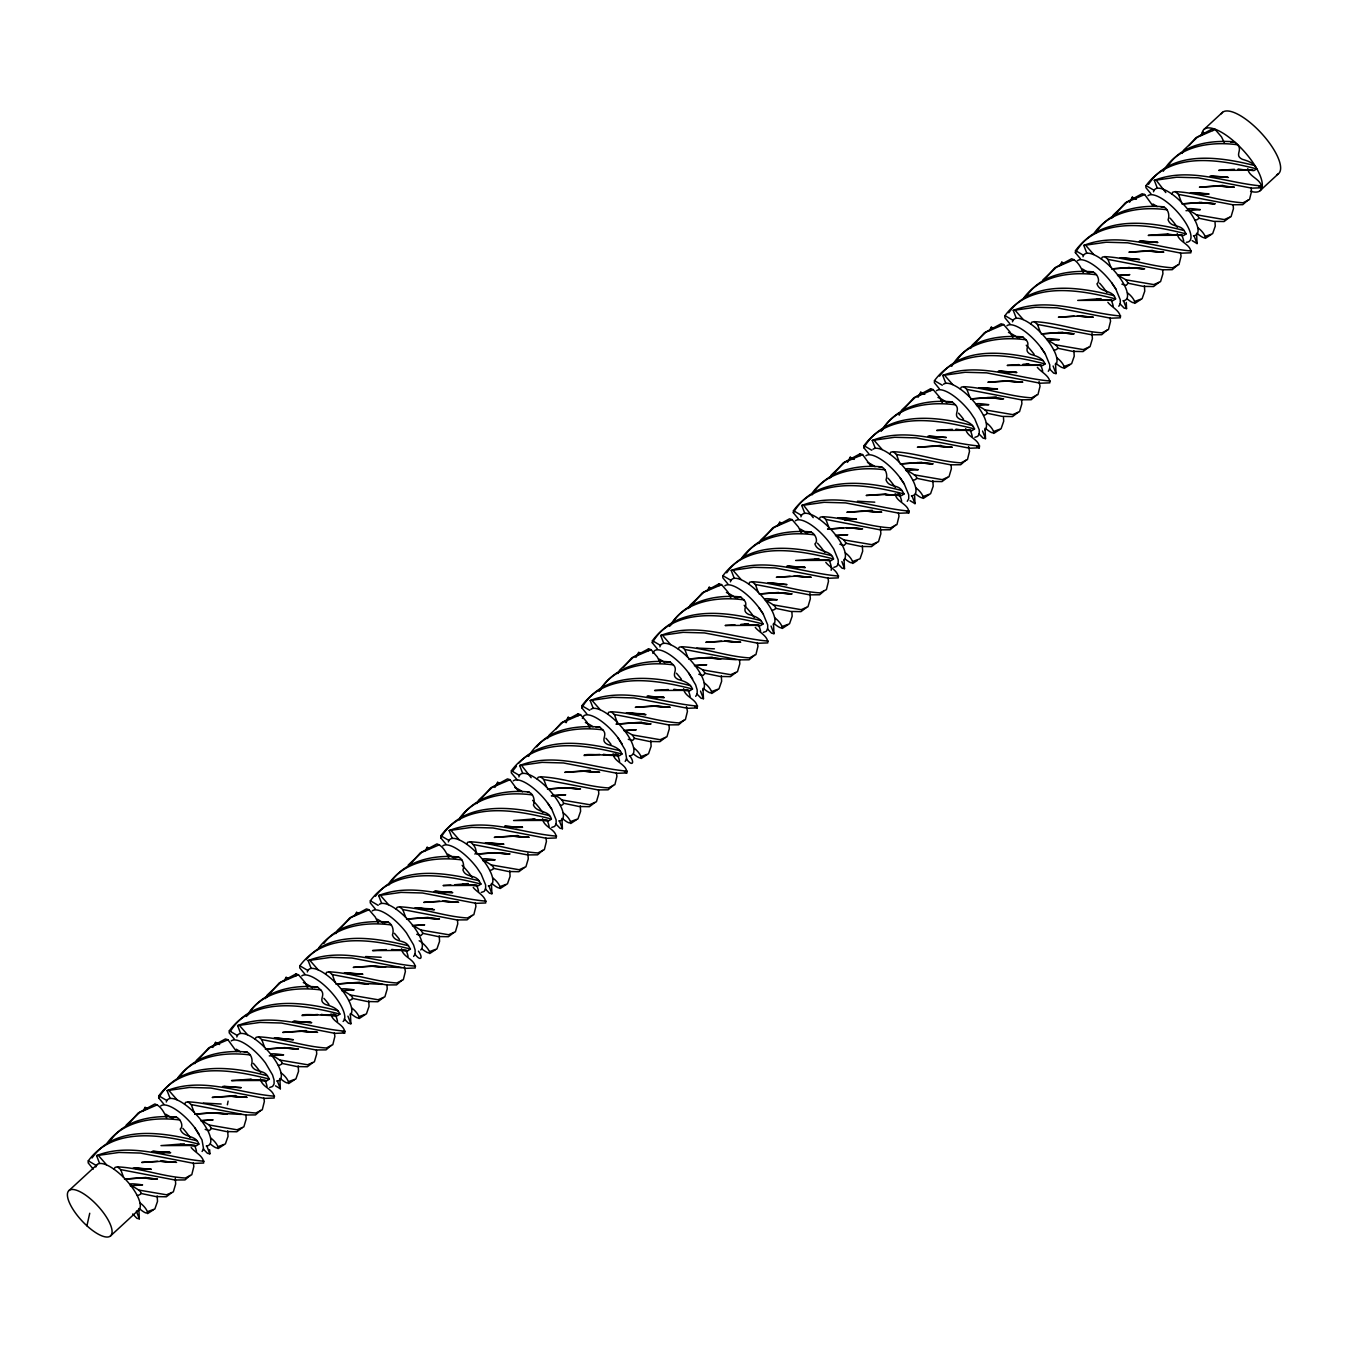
<?xml version="1.0" encoding="UTF-8"?>
<svg xmlns="http://www.w3.org/2000/svg" width="1348" height="1348" viewBox="0 0 1348 1348"><rect width="100%" height="100%" fill="white"/><g stroke="black" fill="none" stroke-linecap="round" stroke-linejoin="round"><path stroke-width="1.5" d="M114.108 1169.12L115.085 1167.351L117.512 1166.879C140.563 1167.907 162.383 1176.635 185.316 1178.034L191.77 1174.765L193.842 1166.458L193.32 1163.071M184.625 1104.113L185.603 1102.344L188.029 1101.855C211.08 1102.883 232.901 1111.628 255.834 1113.01L262.287 1109.758L264.36 1101.434L263.837 1098.047M255.143 1039.089L256.12 1037.32L258.546 1036.848C281.597 1037.876 303.418 1046.604 326.351 1048.003L332.804 1044.734L334.877 1036.41L334.355 1033.04M325.66 974.082L326.637 972.296L329.064 971.824C352.114 972.852 373.935 981.597 396.868 982.978L403.322 979.71L405.394 971.403L404.4 966.668M396.177 909.058L397.154 907.288L399.581 906.816C422.632 907.844 444.452 916.573 467.385 917.971L473.839 914.702L475.911 906.378L475.389 903.008M466.694 844.05L467.672 842.264L470.098 841.792C493.149 842.82 514.97 851.565 537.903 852.947L544.356 849.678L546.429 841.371L545.906 837.984M537.212 779.026L538.189 777.257L540.615 776.785C563.666 777.796 585.487 786.541 608.42 787.94L614.873 784.671L616.929 776.347L616.424 772.977M607.729 714.019L608.706 712.233L611.133 711.761C634.183 712.789 656.004 721.534 678.937 722.916L685.391 719.647L687.446 711.34L686.469 706.605M678.246 648.995L679.224 647.225L681.65 646.737C704.701 647.765 726.521 656.51 749.454 657.908L755.908 654.639L757.964 646.315L757.458 642.945M748.763 583.987L749.741 582.201L752.167 581.729C775.218 582.757 797.039 591.502 819.972 592.884L826.425 589.615L828.481 581.308L827.975 577.921M819.281 518.963L820.258 517.194L822.684 516.705C845.735 517.733 867.556 526.478 890.489 527.86L896.942 524.608L898.998 516.284L898.476 512.914M889.798 453.956L890.775 452.17L893.202 451.698C916.252 452.726 938.073 461.471 960.989 462.853L967.46 459.584L969.515 451.277L968.538 446.542M960.315 388.932L961.293 387.162L963.719 386.674C986.77 387.702 1008.59 396.447 1031.506 397.829L1037.96 394.576L1040.033 386.253L1039.055 381.535M1030.816 323.924L1031.81 322.138L1034.236 321.667C1057.287 322.694 1079.108 331.423 1102.024 332.821L1108.477 329.552L1110.55 321.245L1110.027 317.858M1101.333 258.9L1102.327 257.131L1104.753 256.642C1127.804 257.67 1149.625 266.415 1172.541 267.797L1178.995 264.545L1181.067 256.221L1180.545 252.851M1171.85 193.893L1172.844 192.107L1175.271 191.635C1198.321 192.663 1220.125 201.391 1243.058 202.79L1249.512 199.521L1251.584 191.214L1251.062 187.827M195.713 1145.716L180.009 1144.604L196.454 1145.733L198.864 1144.115C162.552 1134.898 114.041 1125.934 88.294 1160.83L88.159 1162.886L93.265 1169.104M139.804 1209.055C151.785 1218.727 147.555 1208.364 140.175 1203.023M163.782 1104.096L158.676 1097.879L158.811 1095.823C184.558 1060.91 233.069 1069.874 269.381 1079.091L266.971 1080.708L250.526 1079.596L266.23 1080.708M210.322 1144.031C222.302 1153.72 218.073 1143.357 210.692 1138.015M336.73 1015.684L321.043 1014.572L337.489 1015.701L339.898 1014.084C303.586 1004.867 255.075 995.902 229.328 1030.799L229.194 1032.854L234.299 1039.072M280.839 1079.023C292.819 1088.695 288.573 1078.333 281.21 1072.991M407.248 950.677L391.56 949.565L408.006 950.677L410.415 949.059C374.104 939.842 325.593 930.878 299.846 965.791L299.711 967.847L304.817 974.065M351.356 1013.999C363.337 1023.671 359.09 1013.325 351.727 1007.984M477.765 885.653L462.078 884.541L478.523 885.67L480.933 884.052C444.621 874.835 396.11 865.871 370.363 900.767L370.228 902.823L375.334 909.041M421.873 948.992C437.072 960.265 426.035 944.122 419.161 940.769M445.851 844.033L440.745 837.816L440.88 835.76C466.627 800.847 515.138 809.811 551.45 819.028C548.703 809.575 536.858 813.265 533.437 804.992C535.274 801.201 533.774 792.388 527.388 791.866M492.391 883.968C504.371 893.64 500.125 883.294 492.761 877.952M618.799 755.621L603.112 754.509L619.558 755.638L621.967 754.021C585.655 744.804 537.144 735.84 511.398 770.736L511.263 772.792L517.497 780.155M562.908 818.961C574.888 828.632 570.642 818.27 563.279 812.928M586.886 714.002L581.78 707.784L581.915 705.729C607.662 670.815 656.156 679.78 692.484 688.996L690.075 690.614L673.629 689.502L689.317 690.597M633.425 753.936C645.406 763.608 641.159 753.262 633.796 747.921M657.386 648.978L652.297 642.76L652.432 640.704C678.179 605.808 726.673 614.772 763.002 623.989L760.592 625.607L744.147 624.478L759.834 625.59M703.942 688.912C715.923 698.601 711.677 688.238 704.313 682.897M830.351 560.566L814.664 559.471L831.109 560.583L833.519 558.965C797.19 549.748 748.696 540.784 722.949 575.697L722.814 577.753L727.903 583.97M774.46 623.905C786.44 633.577 782.194 623.231 774.83 617.889M798.42 518.946L793.332 512.729L793.466 510.673C819.213 475.76 867.708 484.741 904.036 493.958L901.61 495.575L885.181 494.446L900.868 495.559M844.977 558.881C856.957 568.57 852.711 558.207 845.348 552.865M868.938 453.939L863.849 447.721L863.984 445.666C889.714 410.752 938.225 419.717 974.553 428.934L972.127 430.551L955.698 429.439L971.386 430.534M915.494 493.874C927.475 503.545 923.228 493.183 915.865 487.858M1041.903 365.527L1026.216 364.415L1042.644 365.544L1045.071 363.926C1008.742 354.709 960.231 345.728 934.484 380.642L934.366 382.697L939.455 388.915M986.011 428.849C997.992 438.538 993.746 428.175 986.382 422.834M1112.42 300.503L1096.733 299.391L1113.162 300.52L1115.588 298.902C1079.259 289.685 1030.748 280.721 1005.001 315.634L1004.883 317.69L1009.972 323.908M1056.512 363.842C1068.509 373.514 1064.263 363.151 1056.899 357.827M1080.489 258.883L1075.401 252.666L1075.519 250.61C1101.265 215.697 1149.777 224.678 1186.105 233.895L1183.679 235.512L1167.25 234.383L1182.937 235.496M1127.029 298.818C1139.026 308.507 1134.78 298.144 1127.417 292.802M1253.455 170.471L1237.767 169.359L1254.196 170.488L1256.622 168.871C1220.294 159.654 1171.783 150.69 1146.036 185.603L1145.918 187.658L1151.007 193.859M1197.546 233.811C1209.544 243.483 1205.297 233.12 1197.934 227.778M123.527 1177.175L120.73 1169.626L117.512 1166.879M194.045 1112.151L191.248 1104.602L188.029 1101.855M264.562 1047.143L261.765 1039.594L258.546 1036.848M335.079 982.119L332.282 974.57L329.064 971.824M405.596 917.112L402.799 909.563L399.581 906.816M546.631 787.08L543.834 779.532L540.615 776.785M617.148 722.056L614.351 714.507L611.133 711.761M687.665 657.049L684.868 649.5L681.65 646.737M758.183 592.025L755.386 584.476L752.167 581.729M828.7 527.017L825.903 519.452L822.684 516.705M899.217 461.993L896.42 454.445L893.202 451.698M969.734 396.986L966.937 389.42L963.719 386.674M1040.252 331.962L1037.455 324.413L1034.236 321.667M1110.769 266.955L1107.972 259.389L1104.753 256.642M1181.286 201.93L1178.489 194.382L1175.271 191.635M227.374 1104.804L228.098 1101.131M86.912 1225.787L89.743 1213.251M147.387 1108.511L145.062 1107.399L144.961 1109.657M215.175 1044.178L215.579 1042.375L219.623 1044.532M99.516 1163.257L96.584 1155.624L118.995 1152.456L140.394 1153.062L193.994 1163.391L203.666 1163.038C203.952 1156.163 194.82 1152.355 191.163 1147.519M285.692 979.17L286.096 977.351L288.405 978.48M170.033 1098.232L167.101 1090.616L189.512 1087.432L210.911 1088.038L264.511 1098.384L274.183 1098.03C274.689 1089.167 261.276 1087.381 260.552 1078.804M358.922 913.472L356.613 912.343L356.512 914.601M240.551 1033.225L237.619 1025.592L260.029 1022.424L281.429 1023.031L335.012 1033.36L344.7 1033.006C345.206 1024.16 331.793 1022.357 331.069 1013.797M426.726 849.139L427.131 847.319L429.439 848.448M311.068 968.201L308.136 960.585L330.546 957.4L351.946 958.007L405.529 968.353L415.218 967.999C415.723 959.136 402.311 957.35 401.586 948.773M499.956 783.441L497.648 782.312L497.547 784.57M381.585 903.194L378.653 895.561L401.064 892.393L422.463 892.999L476.046 903.329L485.735 902.975C486.005 896.083 476.889 892.292 473.232 887.456M566.194 722.697L568.165 717.288L570.474 718.417M452.102 838.17L449.17 830.553L471.581 827.369L492.98 827.975L546.563 838.321L556.252 837.967C556.758 829.104 543.345 827.318 542.621 818.741M522.62 773.162L519.688 765.529L542.098 762.361L563.498 762.968L617.081 773.297L626.769 772.943C627.275 764.08 613.862 762.294 613.138 753.734M711.508 588.385L709.2 587.256L709.099 589.514M593.137 708.138L590.205 700.522L612.615 697.337L634.015 697.944L687.598 708.29L697.27 707.919C697.792 699.073 684.38 697.287 683.655 688.71M782.025 523.378L779.717 522.249L779.599 524.507M663.654 643.131L660.722 635.498L683.133 632.33L704.532 632.937L758.115 643.266L767.787 642.912C768.074 636.02 758.958 632.229 755.284 627.393M849.813 459.045L850.234 457.225L854.278 459.382M734.171 578.107L731.239 570.49L753.65 567.306L775.049 567.912L828.632 578.258L838.304 577.888C838.591 571.013 829.458 567.205 825.802 562.369M924.795 394.374L920.751 392.217L920.633 394.475M804.689 513.099L801.757 505.466L824.15 502.299L845.567 502.905L899.15 513.234L908.822 512.88C909.344 504.017 895.931 502.231 895.207 493.654M993.577 328.322L991.269 327.193L991.151 329.451M875.206 448.075L872.257 440.442L894.668 437.274L916.084 437.881L969.667 448.227L979.339 447.856C979.861 439.01 966.449 437.224 965.724 428.647M1064.094 263.298L1061.786 262.186L1061.668 264.444M945.706 383.068L942.774 375.435L965.185 372.267L986.601 372.857L1040.184 383.203L1049.856 382.849C1050.143 375.957 1041.01 372.149 1037.353 367.33M1131.882 198.965L1132.303 197.162L1136.347 199.319M1016.224 318.044L1013.292 310.411L1035.702 307.243L1057.118 307.849L1110.701 318.195L1120.373 317.825C1120.66 310.95 1111.527 307.142 1107.871 302.306M1205.129 133.267L1202.804 132.155L1202.702 134.412M1086.741 253.036L1083.809 245.403L1106.219 242.219L1127.636 242.825L1181.219 253.171L1190.891 252.817C1191.413 243.954 1177.984 242.168 1177.276 233.592M1157.258 188.012L1154.326 180.379L1176.737 177.211L1198.153 177.818L1251.736 188.147L1261.408 187.793C1261.93 178.947 1248.501 177.144 1247.793 168.584M130.284 1185.785L142.585 1184.892C110.418 1180.427 153.065 1191.514 137.361 1195.541M200.801 1120.761L213.102 1119.868L201.475 1120.592L209.226 1125.024L211.4 1128.428L209.462 1130.568L205.182 1129.388M269.28 1055.905L283.619 1054.861C251.453 1050.395 294.1 1061.483 278.379 1065.51M341.836 990.729L354.136 989.836C321.953 985.371 364.617 996.475 348.896 1000.502M412.353 925.722L424.654 924.829L413.01 925.537L420.761 929.985L422.952 933.372L421.014 935.512L416.734 934.332M482.87 860.698L495.171 859.805C462.987 855.34 505.652 866.444 489.931 870.471M554.045 795.505L565.688 794.798L551.349 795.826C556.421 793.264 569.193 804.385 560.448 805.447M623.905 730.667L636.205 729.774L624.562 730.498L632.313 734.93L634.504 738.333L632.566 740.473L628.286 739.294M694.422 665.659L706.723 664.766L695.079 665.474L702.83 669.905L705.021 673.309L703.083 675.449L698.803 674.27M766.995 600.483L777.24 599.742C745.056 595.277 787.721 606.381 772 610.408M835.457 535.611L847.757 534.735L836.114 535.442L843.865 539.874L846.055 543.278L844.118 545.418L839.838 544.238M905.974 470.604L918.274 469.711C886.091 465.245 928.755 476.349 913.034 480.377M976.491 405.579L988.792 404.686C956.608 400.238 999.272 411.325 983.551 415.353M1049.064 340.421L1059.309 339.679C1027.125 335.214 1069.79 346.301 1054.069 350.345M1117.526 275.548L1129.826 274.655L1118.183 275.38L1125.934 279.811L1128.124 283.215L1126.187 285.355L1121.907 284.175M1185.987 210.692L1200.343 209.648C1168.16 205.182 1210.824 216.27 1195.103 220.314M172.527 1118.267C177.397 1113.195 185.165 1125.294 180.261 1129.085C183.294 1138.453 195.898 1134.325 198.864 1144.115M807.182 533.117C812.052 528.045 819.82 540.144 814.9 543.952C817.933 553.303 830.536 549.175 833.519 558.965M1089.235 273.054C1094.121 267.982 1101.889 280.081 1096.969 283.872C1100.002 293.241 1112.605 289.112 1115.588 298.902M246.532 1016.476C261.007 990.864 294.033 986.416 320.757 989.938C326.435 995.481 317.134 1000.435 325.609 1004.53C330.782 1006.012 337.607 1008.034 339.898 1014.084M528.601 756.413C543.059 730.801 576.101 726.353 602.826 729.875C608.504 735.418 599.203 740.372 607.678 744.467C612.835 745.95 619.676 747.971 621.967 754.021M599.119 691.389C613.576 665.794 646.619 661.329 673.343 664.867C679.021 670.394 669.72 675.365 678.179 679.443C683.352 680.942 690.193 682.964 692.484 688.996M669.636 626.382C684.093 600.77 717.136 596.322 743.86 599.843C749.539 605.387 740.237 610.341 748.696 614.435C753.869 615.918 760.71 617.94 763.002 623.989M881.188 431.326C895.645 405.714 928.688 401.266 955.412 404.804C961.09 410.331 951.789 415.285 960.248 419.38C965.421 420.879 972.245 422.901 974.553 428.934M951.705 366.319C966.162 340.707 999.205 336.259 1025.929 339.78C1031.608 345.324 1022.306 350.278 1030.765 354.372C1035.938 355.855 1042.762 357.877 1045.071 363.926M1163.257 171.263C1177.714 145.651 1210.757 141.203 1237.464 144.742C1243.159 150.268 1233.858 155.222 1242.317 159.317C1247.49 160.8 1254.314 162.838 1256.622 168.871M194.87 1063.623L196.639 1060.168L210.221 1047.379L227.947 1039.746L236.473 1051.491M265.387 998.598L267.14 995.144L280.738 982.372L298.464 974.739L304.749 982.052L307.664 987.966M335.905 933.591L337.657 930.137L351.255 917.348L368.981 909.715L375.266 917.044L378.181 922.959M476.939 803.56L478.692 800.105L492.29 787.316L510.016 779.683L518.542 791.411M547.457 738.536L549.209 735.081L562.807 722.309L580.533 714.659L586.818 721.989L589.733 727.903M617.974 673.528L619.726 670.074L633.324 657.285L651.05 649.652L657.335 656.981L660.25 662.896M688.491 608.504L690.243 605.05L703.841 592.278L721.568 584.628L727.853 591.957L730.768 597.872M759.008 543.497L760.761 540.043L774.359 527.253L792.085 519.62L798.37 526.95L801.605 533.37M829.526 478.473L831.278 475.018L844.876 462.229L862.602 454.596L871.111 466.341M899.167 415.184L901.795 410.011L915.393 397.222L933.119 389.589L939.404 396.902L942.319 402.833M970.56 348.441L972.312 344.987L985.91 332.198L1003.637 324.565L1009.922 331.894L1012.837 337.809M1111.595 218.41L1113.347 214.955L1126.945 202.166L1144.671 194.533L1153.18 206.278M1182.112 153.386L1183.864 149.948L1197.462 137.159L1215.188 129.526L1221.473 136.839L1224.388 142.77M143.242 1110.786L145.062 1107.399M212.832 1047.463L215.579 1042.375M284.276 980.754L286.096 977.351M354.794 915.73L356.613 912.343M425.311 850.723L427.131 847.319M494.901 787.401L497.648 782.312M565.419 722.393L568.165 717.288M635.936 657.369L638.682 652.28L640.991 653.409M707.363 590.66L709.2 587.256M777.88 525.636L779.717 522.249M847.488 462.33L850.234 457.225M918.005 397.306L920.751 392.217M989.432 330.597L991.269 327.193M1059.949 265.573L1061.786 262.186M1129.557 202.251L1132.303 197.162M1200.984 135.541L1202.804 132.155M474.968 854.194C478.068 849.981 473.536 844.236 470.098 841.792M202.082 1151.495L203.582 1148.934L202.015 1139.953L194.938 1127.956A30.768 10.885 47.3 0 0 160.749 1105.933M413.634 956.44L415.117 953.879L415.1 949.952L413.566 944.897L406.489 932.917A30.768 10.885 47.3 0 0 372.284 910.894M582.353 718.4L583.836 715.839A30.768 10.885 47.3 0 1 618.041 737.861L625.118 749.859L626.668 758.84L625.186 761.401M652.87 653.376L654.353 650.831A30.768 10.885 47.3 0 1 688.558 672.854L695.635 684.835L697.169 689.89L697.186 693.816L695.703 696.377M907.255 501.321L908.737 498.777L908.72 494.834L904.255 483.983L900.11 477.799A30.768 10.885 47.3 0 0 865.905 455.776M1048.289 371.29L1049.772 368.745L1049.755 364.803L1045.273 353.951L1041.145 347.767A30.768 10.885 47.3 0 0 1006.939 325.744M1118.806 306.282L1120.289 303.721L1120.272 299.795L1115.79 288.927L1111.662 282.76A30.768 10.885 47.3 0 0 1077.456 260.72M92.052 1157.983C115.507 1124.468 162.586 1132.354 196.892 1140.779M158.676 1097.879C180.952 1059.932 231.148 1066.184 267.409 1075.755L269.381 1079.091M230.491 1031.22C253.104 994.672 302.356 1001.581 337.927 1010.747M306.198 959.658C330.782 929.564 375.199 937.854 408.444 945.723L410.415 949.059M375.418 896.285C399.396 864.422 445.211 872.594 478.961 880.716L480.933 884.052M440.745 837.816C463.021 799.87 513.217 806.121 549.479 815.692M512.56 771.157L516.452 766.254M519.047 762.968C544.322 734.778 587.206 742.984 619.996 750.684M581.78 707.784C604.056 669.838 654.252 676.089 690.513 685.66M652.297 642.76C674.573 604.831 724.769 611.082 761.03 620.636M726.707 572.833C750.145 539.318 797.224 547.204 831.548 555.629M793.332 512.729C815.607 474.782 865.804 481.051 902.065 490.605L904.036 493.958M863.849 447.721C886.125 409.775 936.304 416.026 972.582 425.597M939.556 376.143C963.517 344.296 1009.349 352.451 1043.099 360.573M1008.776 312.77C1032.214 279.255 1079.293 287.141 1113.617 295.566M1075.401 252.666C1097.676 214.72 1147.856 220.988 1184.134 230.542L1186.105 233.895M1148.513 184.373C1171.496 149.308 1219.721 156.756 1254.651 165.534M109.643 1141.773C123.713 1119.666 152.257 1114.998 176.521 1117.054M178.829 1078.349C192.899 1055.315 221.965 1049.721 247.038 1052.047C252.177 1054.692 252.902 1061.365 251.385 1065.055C254.115 1072.957 263.146 1069.267 267.409 1075.755M247.998 1014.943C262.152 991.033 291.657 984.411 317.555 987.022L320.757 989.938M323.857 943.516C338.095 923.532 365.342 920.414 388.072 922.015C393.212 924.661 393.936 931.333 392.42 935.023C395.149 942.926 404.181 939.236 408.444 945.723M389.033 884.911C403.187 861.001 432.691 854.379 458.59 856.991C463.729 859.653 464.453 866.309 462.937 869.999C465.667 877.902 474.698 874.229 478.961 880.716M459.55 819.887C473.704 795.977 503.208 789.355 529.107 791.984M536.74 746.876C551.197 728.105 577.567 725.527 599.624 726.96L602.826 729.875M600.585 689.856C614.739 665.946 644.243 659.324 670.141 661.952L673.343 664.867M671.102 624.849C685.256 600.938 714.743 594.316 740.659 596.928L743.86 599.843M744.281 556.623C758.351 534.533 786.912 529.848 811.176 531.921M812.136 494.817C826.29 470.907 855.778 464.285 881.693 466.897C886.815 469.542 887.557 476.215 886.024 479.905C888.77 487.808 897.802 484.134 902.065 490.605M882.654 429.793C896.791 405.883 926.295 399.261 952.21 401.889L955.412 404.804M957.164 359.983C971.285 338.887 999.239 335.045 1022.728 336.865L1025.929 339.78M1026.35 296.56C1040.42 274.453 1068.981 269.785 1093.245 271.841M1095.536 233.153C1109.623 210.103 1138.689 204.508 1163.762 206.834C1168.885 209.479 1169.626 216.152 1168.093 219.842C1170.839 227.745 1179.871 224.054 1184.134 230.542M1168.716 164.928C1182.836 143.832 1210.79 140.007 1234.279 141.81L1237.464 144.742M551.349 819.213L549.04 820.646L532.595 819.533L548.282 820.646M127.167 1125.513L138.153 1113.01L154.885 1103.978C160.867 1105.849 164.22 1112.589 166.63 1117.997M196.319 1062.055L208.67 1047.986L225.402 1038.971L227.947 1039.746M266.837 997.048L279.188 982.978L295.92 973.947L298.464 974.739M341.465 927.34L349.705 917.954L366.437 908.94L368.981 909.715M409.236 865.45L420.222 852.93L436.954 843.915C442.919 845.786 446.289 852.526 448.699 857.935M478.388 801.993L490.739 787.923L507.471 778.908L510.016 779.683M555.764 729.167L561.257 722.899L577.989 713.884L580.533 714.659M623.534 667.277L631.774 657.891L648.506 648.86L651.05 649.652M689.94 606.954L702.291 592.867L719.023 583.852L721.568 584.628M761.822 540.363L772.808 527.86L789.54 518.828L792.085 519.62M830.958 476.922L843.309 462.836L860.058 453.821L862.602 454.596M901.475 411.898L913.826 397.829L930.575 388.797L933.119 389.589M974.739 343.757L984.343 332.804L1001.092 323.79L1003.637 324.565M1043.891 280.3L1054.861 267.797L1071.609 258.765C1077.574 260.636 1080.928 267.376 1083.354 272.802M1113.027 216.843L1125.378 202.773L1142.127 193.758L1144.671 194.533M1189.037 145.584L1195.895 137.766L1212.627 128.734L1215.188 129.526M384.264 922.824L388.072 922.015M454.781 857.817L458.59 856.991M736.851 597.754L740.659 596.928M1018.92 337.691L1022.728 336.865M107.2 1143.003C123.814 1120.542 153.79 1116.616 179.722 1119.969M177.7 1077.979C194.331 1055.518 224.307 1051.609 250.239 1054.962M318.735 947.947C335.366 925.486 365.342 921.56 391.274 924.93M389.252 882.94C405.883 860.462 435.859 856.553 461.791 859.906M459.769 817.916C476.4 795.455 506.376 791.529 532.308 794.899M741.838 557.853C758.452 535.392 788.428 531.466 814.377 534.836M812.355 492.829C828.969 470.368 858.946 466.459 884.895 469.812M1023.907 297.79C1040.521 275.329 1070.497 271.403 1096.446 274.773M1094.424 232.766C1111.038 210.305 1141.015 206.396 1166.964 209.749M126.122 1125.176L139.703 1112.403L157.43 1104.77M408.174 865.113L421.772 852.34L439.499 844.707M1042.83 279.98L1056.428 267.19L1074.154 259.557M1204.202 129.223L1222.535 112.322M69.068 1190.469L97.275 1164.47M110.418 1236.032A30.768 10.885 47.3 0 0 86.727 1195.912A30.768 10.885 47.3 0 0 72.067 1207.825A30.768 10.885 47.3 0 0 110.418 1236.032L138.625 1210.015M1260.009 190.725L1278.359 173.808M1247.962 200.127L1242.755 204.677L1232.729 204.761L1178.489 194.382M1177.444 265.152L1172.238 269.701L1162.212 269.769L1107.972 259.389M1106.927 330.159L1101.72 334.708L1091.695 334.793L1037.455 324.413M1036.41 395.183L1031.203 399.733L1021.177 399.8L966.937 389.42M965.893 460.19L960.686 464.74L950.66 464.824L896.42 454.445M895.375 525.215L890.169 529.764L880.143 529.831L825.903 519.452M823.561 591.368L819.651 594.771L809.626 594.856L755.386 584.476M754.341 655.246L749.134 659.795L739.108 659.863L684.868 649.5M683.824 720.253L678.617 724.803L668.591 724.887L614.351 714.507M613.306 785.277L608.1 789.827L598.074 789.911L543.834 779.532M542.789 850.285L537.582 854.834L527.557 854.918L473.316 844.539M472.272 915.309L467.065 919.858L457.039 919.943L402.799 909.563M401.755 980.316L396.548 984.883L386.522 984.95L332.282 974.57M331.237 1045.34L326.031 1049.89L316.005 1049.974L261.765 1039.594M260.72 1110.348L255.513 1114.914L245.488 1114.981L191.248 1104.602M190.203 1175.372L184.996 1179.921L174.97 1180.005L120.73 1169.626M1229.595 217.331L1224.068 221.544L1213.689 221.342L1198.642 218.191M1159.078 282.355L1153.551 286.551L1143.171 286.366L1128.124 283.215M1088.577 347.363L1083.034 351.575L1072.654 351.373L1057.607 348.222M1018.06 412.387L1012.516 416.583L1002.137 416.397L987.09 413.246M947.543 477.411L941.999 481.607L931.62 481.404L916.573 478.27M877.026 542.418L871.482 546.614L861.102 546.429L846.055 543.278M806.508 607.442L800.965 611.638L790.585 611.436L775.538 608.302M735.991 672.45L730.447 676.645L720.068 676.46L705.021 673.309M665.474 737.474L659.93 741.67L649.551 741.467L634.504 738.333M594.957 802.481L589.413 806.694L579.033 806.492L563.986 803.341M524.439 867.505L518.896 871.701L508.516 871.499L493.469 868.365M453.922 932.513L448.379 936.725L437.999 936.523L422.952 933.372M383.405 997.537L377.861 1001.733L367.482 1001.53L352.435 998.396M312.888 1062.544L307.344 1066.757L296.981 1066.554L281.917 1063.404M242.37 1127.568L236.827 1131.764L226.464 1131.562L211.4 1128.428M171.853 1192.576L166.31 1196.788L155.947 1196.586L140.883 1193.435M1205.348 238.377L1211.229 234.518M1134.831 303.401L1140.711 299.542M1064.313 368.408L1070.194 364.55M993.796 433.433L999.677 429.574M923.279 498.44L929.16 494.581M852.762 563.464L857.176 560.566M782.261 628.471L788.125 624.613M711.744 693.495L717.608 689.637M641.227 758.503L647.091 754.661M570.71 823.527L576.573 819.668M500.192 888.534L506.056 884.692M429.675 953.558L435.539 949.7M359.158 1018.566L365.022 1014.724M288.641 1083.59L294.504 1079.731M218.123 1148.597L223.987 1144.755M147.606 1213.621L153.47 1209.763M1230.859 142.231L1234.279 141.81M948.79 402.294L952.21 401.889M666.721 662.357L670.141 661.952M596.204 727.364L599.624 726.96M314.151 987.444L317.555 987.022M1205.483 236.321L1212.61 233.726L1215.256 226.161L1215.037 222.521M1134.965 301.329L1142.093 298.734L1144.738 291.168L1144.418 285.709M1064.448 366.353L1071.593 363.758L1074.221 356.192L1073.901 350.733M993.931 431.377L1001.075 428.765L1003.704 421.199L1003.485 417.56M923.414 496.384L930.558 493.789L933.187 486.224L932.867 480.764M852.896 561.408L860.041 558.797L862.669 551.231L862.349 545.788M782.379 626.416L789.524 623.821L792.152 616.255L791.933 612.615M711.862 691.44L719.006 688.845L721.635 681.262L721.315 675.82M641.345 756.447L648.489 753.852L651.118 746.286L650.798 740.827M570.827 821.471L577.972 818.876L580.6 811.294L580.28 805.851M500.31 886.479L507.455 883.884L510.083 876.318L509.763 870.859M429.793 951.503L436.937 948.908L439.566 941.325L439.246 935.883M359.276 1016.51L366.42 1013.915L369.049 1006.349L368.729 1000.89M288.758 1081.534L295.903 1078.939L298.531 1071.357L298.211 1065.914M218.241 1146.541L225.386 1143.947L228.031 1136.381L227.694 1130.921M147.724 1211.566L154.868 1208.971L157.514 1201.388L157.177 1195.946M974.874 437.325L977.772 436.314L979.255 433.753L979.238 429.827L974.773 418.958L970.627 412.791A30.768 10.885 47.3 0 0 936.422 390.752M833.839 567.356L836.737 566.345L838.22 563.784L838.203 559.858L833.738 548.99L829.593 542.823A30.768 10.885 47.3 0 0 795.387 520.8M763.322 632.364L766.22 631.37L767.703 628.808L767.686 624.865L763.221 614.014L759.076 607.83A30.768 10.885 47.3 0 0 724.87 585.807M551.77 827.419L554.668 826.408L556.151 823.847L556.134 819.921L551.669 809.07L547.524 802.886A30.768 10.885 47.3 0 0 513.318 780.863M481.253 892.427L484.151 891.432L485.634 888.871L485.617 884.928L481.152 874.077L477.007 867.893A30.768 10.885 47.3 0 0 442.801 845.87M269.701 1087.482L272.599 1086.471L274.082 1083.91L274.065 1079.984L272.532 1074.946L265.455 1062.949A30.768 10.885 47.3 0 0 231.249 1040.926M1154.326 180.379C1189.829 166.427 1226.175 183.025 1261.812 185.99M1083.809 245.403C1119.312 231.435 1155.657 248.049 1191.295 250.998M1013.292 310.411C1048.795 296.459 1085.14 313.056 1120.778 316.022M942.774 375.435C978.277 361.466 1014.623 378.08 1050.26 381.029M872.257 440.442C907.76 426.49 944.106 443.104 979.743 446.053M801.757 505.466C837.243 491.498 873.588 508.112 909.243 511.077M731.239 570.49C766.726 556.522 803.071 573.136 838.726 576.085M660.722 635.498C696.208 621.529 732.554 638.143 768.208 641.109M590.205 700.522C625.691 686.553 662.036 703.167 697.691 706.116M519.688 765.529C555.174 751.577 591.519 768.175 627.174 771.14M449.17 830.553C484.657 816.585 521.002 833.199 556.657 836.148M378.653 895.561C414.139 881.609 450.485 898.206 486.139 901.172M308.136 960.585C343.622 946.616 379.968 963.23 415.622 966.179M237.619 1025.592C273.105 1011.64 309.45 1028.238 345.105 1031.203M167.101 1090.616C202.588 1076.648 238.933 1093.262 274.588 1096.21M96.584 1155.624C132.07 1141.672 168.416 1158.269 204.07 1161.235M1161.016 206.901L1163.762 206.834M878.947 466.964L881.693 466.897M244.308 1052.114L247.038 1052.047M1167.756 233.945L1148.226 235.394L1181.926 235.243M1101.08 298.599L1077.709 300.402L1111.409 300.25M1022.896 364.348L1028.642 363.792M885.687 494.008L866.157 495.457L884.928 494.531L900.262 495.441M819.011 558.662L795.64 560.465L829.34 560.33M740.827 624.41L748.494 623.669M535.021 818.91L513.571 820.528L547.271 820.393M468.346 883.563L454.832 884.743M251.048 1079.158L231.502 1080.607L265.219 1080.456M184.356 1143.812L160.985 1145.615L194.702 1145.463M1223.007 185.384L1199.434 187.203L1218.204 186.091L1233.74 187.052L1218.44 185.99L1234.33 187.136M1152.489 250.391L1128.916 252.211L1147.687 251.099L1163.223 252.059L1147.923 251.014L1163.813 252.143M1007.579 380.776L987.882 382.242L1006.653 381.13L1022.188 382.091L1006.889 381.046L1022.778 382.192M940.938 445.447L917.381 447.266L936.135 446.154L951.671 447.115L936.371 446.053L952.261 447.199M872.358 510.285L846.864 512.274L865.618 511.162L881.154 512.122L865.854 511.077L881.744 512.223M794.09 576L797.965 575.647M656.931 705.678L635.312 707.329L654.066 706.217L669.602 707.178L654.302 706.116L670.192 707.262M590.306 770.348L564.795 772.337L583.549 771.241L599.085 772.185L583.785 771.14L599.675 772.286M517.834 835.541L494.278 837.361L513.032 836.249L528.568 837.209L513.285 836.148L529.157 837.293M372.924 965.926L353.243 967.392L371.997 966.28L385.595 967.123L372.25 966.179L401.3 967.611M306.282 1030.597L282.726 1032.416L301.48 1031.304L317.033 1032.248L301.733 1031.203L317.623 1032.349M235.782 1095.604L212.209 1097.424L230.98 1096.312L246.516 1097.272L231.216 1096.21L247.105 1097.356M654.016 697.624L659.913 697.118L654.117 697.59M1201.927 202.368L1182.129 203.885M1129.439 267.544L1111.611 268.892L1128.377 267.747L1144.098 268.741L1128.596 267.629L1144.671 268.808M1062.864 332.231L1043.082 333.765M996.273 396.919L970.577 398.941M913.961 462.92L921.83 462.263M778.824 592.463L761.013 593.828M712.25 657.15L690.496 658.852M641.732 722.157L616.002 724.162L634.756 722.848L650.477 723.859L634.975 722.747L651.05 723.91M565.317 787.67L547.473 789.035M494.8 852.694L476.956 854.042M428.209 917.381L408.427 918.915M359.663 982.237L335.922 984.074L352.687 982.928L368.425 983.922L352.906 982.81L382.411 984.394M285.22 1047.581L265.404 1049.098M212.731 1112.757L194.887 1114.105M146.14 1177.444L126.358 1178.978M902.048 463.796L911.973 463.072M845.028 519.57L855.458 518.795L837.799 518.036L856.502 519.115L838.439 517.784M843.444 527.944L827.554 529.107L846.308 527.809L862.029 528.804L846.527 527.691L862.602 528.871M494.531 844.488L502.871 843.882L485.213 843.123L503.916 844.202L485.853 842.854M144.034 1169.424L150.285 1168.969L134.598 1168.278L151.33 1169.289L133.267 1167.941M1074.204 316.106L1058.399 317.235L1077.17 316.123L1092.706 317.083L1077.406 316.022L1093.295 317.168M790.164 576.321L776.347 577.298L795.101 576.186L810.637 577.146L795.337 576.085L811.226 577.23M721.618 641.193L705.83 642.305L724.584 641.193L740.119 642.154L724.82 641.109L740.709 642.255M439.566 901.256L423.761 902.385L442.515 901.273L458.05 902.216L442.767 901.172L458.64 902.317M157.497 1161.319L141.692 1162.448L160.463 1161.336L175.998 1162.279L160.698 1161.235L176.588 1162.38M1234.448 169.292L1218.744 170.37L1252.444 170.219M1182.213 203.885L1198.878 202.722L1214.615 203.717L1199.113 202.621L1215.188 203.784M1041.178 333.916L1057.86 332.754L1073.581 333.748L1058.079 332.653L1074.154 333.815M1018.97 364.617L1007.192 365.426L1040.892 365.274M970.661 398.941L987.343 397.778L1003.064 398.772L987.562 397.66L1003.637 398.839M952.379 429.355L936.675 430.433L970.375 430.298M900.144 463.948L916.825 462.785L932.546 463.779L917.044 462.684L933.119 463.847M759.109 593.979L775.791 592.817L791.512 593.828L776.01 592.716L792.085 593.878M734.946 624.815L725.123 625.489L758.823 625.337M688.609 659.004L705.274 657.841L720.995 658.835L705.493 657.723L736.193 659.694M668.355 689.553L654.606 690.496L688.306 690.361M599.793 754.442L584.088 755.52C582.673 752.437 630.931 757.964 614.974 753.953M547.574 789.035L564.239 787.872L579.96 788.866L564.458 787.754L580.533 788.934M477.057 854.042L493.722 852.896L509.46 853.891L493.941 852.779L510.016 853.958M450.906 885.013L443.054 885.552L476.754 885.4M406.54 919.066L423.205 917.904L438.942 918.898L423.424 917.786L439.515 918.965M386.286 949.615L372.537 950.576L406.254 950.424M317.724 1014.505L302.019 1015.583C300.621 1012.5 348.862 1018.026 332.922 1014.016M265.505 1049.098L282.17 1047.935L297.908 1048.929L282.389 1047.817L298.481 1048.997M194.988 1114.105L211.653 1112.959L227.391 1113.954L211.872 1112.841L241.376 1114.425M124.471 1179.129L141.136 1177.967L156.874 1178.961L141.355 1177.849L157.446 1179.028M1152.675 242.354L1156.837 242.101L1139.296 241.275L1157.915 242.455L1140.728 241.073M1005.372 372.789L1015.802 372.132L998.261 371.307L1016.881 372.486L999.694 371.104M795.91 567.71L804.267 567.171L786.726 566.345L805.329 567.542L788.142 566.143M656.965 697.607L663.233 697.219L647.63 696.478L664.294 697.573L647.107 696.175M515.93 827.638L522.198 827.251L504.658 826.408L522.569 827.335L504.877 826.29M439.162 893.05L451.681 892.258L434.14 891.432L452.76 892.612L435.556 891.23M159.182 1152.978L169.612 1152.321L152.071 1151.495L170.691 1152.675L153.487 1151.293M1208.027 193.724L1190.385 192.949L1209.089 194.045L1191.025 192.697M996.492 388.763L978.833 388.005L997.537 389.083L979.474 387.752M696.764 648.068L714.423 648.826M643.906 713.85L626.247 713.092L645.978 714.642L627.612 712.806M432.354 908.906L414.898 907.996L434.427 909.698L416.06 907.861M361.837 973.913L344.178 973.155L362.882 974.233L344.818 972.885M1227.354 177.077L1210.032 176.133M874.768 502.164L857.463 501.22M365.561 956.541L381.164 957.282M310.647 1022.29L293.106 1021.464L311.725 1022.643L294.521 1021.262M222.589 1086.488L241.208 1087.668L224.004 1086.286M203.346 1103.052L221.173 1104.029M1120.07 257.839L1139.599 259.524L1121.216 257.687M927.98 436.196L946.363 437.51L929.176 436.112M1211.245 176.049L1228.432 177.447M767.922 582.791L787.013 584.611L768.646 582.774M274.301 1037.909L293.392 1039.729L275.026 1037.893M1196.586 233.271L1197.058 243.584L1192.171 240.618M1126.271 302.424L1126.54 308.608L1124.181 308.119L1119.935 303.772M1055.551 363.32L1056.023 373.615L1053.664 373.126L1049.418 368.779M985.034 428.327L985.506 438.639L983.147 438.151L978.901 433.803M914.618 495.407L914.989 503.647L910.102 500.681M844.101 560.414L844.488 568.671L842.112 568.182L837.866 563.835M773.499 623.383L773.971 633.678L771.595 633.189L767.349 628.842M702.982 688.39L703.454 698.702L701.078 698.213L696.832 693.866M561.947 818.421L562.419 828.734L560.043 828.245L555.797 823.898M491.43 883.445L491.902 893.741L489.526 893.252L485.28 888.922M350.396 1013.477L350.868 1023.772L348.492 1023.284L344.246 1018.953M279.878 1078.484L280.35 1088.796L275.447 1085.814M209.648 1149.692L209.833 1153.821L207.457 1153.315L203.211 1148.985M138.844 1208.516L139.316 1218.828L136.94 1218.339L132.694 1213.992M1196.451 214.804L1224.287 219.572L1231.078 216.64L1233.437 208.687L1233.167 204.963M1125.934 279.811L1153.77 284.58L1160.561 281.648L1162.92 273.711L1162.65 269.971M1055.417 344.835L1083.253 349.604L1090.043 346.672L1092.402 338.719L1091.998 333.125M984.899 409.843L1012.736 414.611L1019.526 411.679L1021.885 403.743L1021.615 400.002M914.382 474.867L942.218 479.635L949.009 476.703L951.368 468.75L951.098 465.026M843.865 539.874L871.701 544.643L878.492 541.711L880.851 533.774L880.446 528.163M773.348 604.898L801.184 609.667L807.974 606.735L810.333 598.798L809.929 593.187M702.83 669.905L730.667 674.674L737.457 671.742L739.816 663.806L739.547 660.065M632.313 734.93L660.149 739.698L666.94 736.766L669.299 728.83L669.029 725.089M561.796 799.954L589.632 804.705L596.423 801.774L598.782 793.837L598.512 790.096M491.279 864.961L519.115 869.73L525.905 866.798L528.264 858.861L527.86 853.25M420.761 929.985L448.598 934.737L455.405 931.822L457.747 923.869L457.478 920.128M350.244 994.993L378.08 999.761L384.888 996.829L387.23 988.893L386.96 985.152M279.744 1060.017L307.563 1064.768L314.37 1061.853L316.713 1053.9L316.443 1050.176M209.226 1125.024L237.046 1129.793L243.853 1126.861L246.195 1118.924L245.926 1115.184M138.709 1190.048L166.529 1194.8L173.336 1191.885L175.678 1183.932L175.274 1178.337M1146.036 185.603L1153.837 190.169M1075.519 250.61L1083.32 255.176M1005.001 315.634L1012.803 320.201M934.484 380.642L942.286 385.208M863.984 445.666L871.768 450.232M793.466 510.673L801.251 515.239M722.949 575.697L730.734 580.263M652.432 640.704L660.234 645.271M581.915 705.729L589.716 710.295M511.398 770.736L519.199 775.302M440.88 835.76L448.682 840.326M370.363 900.767L378.165 905.35M299.846 965.791L307.647 970.358M229.328 1030.799L237.13 1035.382M158.811 1095.823L166.613 1100.389M88.294 1160.83L96.096 1165.413M1261.408 187.793L1259.099 186.664M979.339 447.856L977.03 446.744M908.822 512.88L906.513 511.751M697.27 707.919L694.961 706.807M626.769 772.943L624.444 771.814M344.7 1033.006L342.375 1031.877M897.043 493.89L899.857 495.306M1156.702 180.868L1165.801 192.562M1086.185 245.892L1093.683 254.469M1015.667 310.899L1023.166 319.476M945.15 375.923L952.648 384.5M874.633 440.948L882.131 449.507M804.116 505.955L813.215 517.649M733.598 570.979L741.097 579.539M663.081 635.986L670.579 644.563M592.564 701.011L600.062 709.57M522.047 766.018L531.146 777.712M451.529 831.042L459.028 839.602M381.012 896.049L388.51 904.626M310.495 961.073L317.993 969.633M239.978 1026.081L247.476 1034.657M169.46 1091.105L176.959 1099.665M98.943 1156.112L106.441 1164.689M626.314 758.873C632.347 767.079 634.992 762.85 630.005 756.093M414.763 953.929C420.795 962.135 423.441 957.906 418.453 951.132M1111.662 282.76L1115.79 288.927M1041.145 347.767L1045.273 353.951M900.11 477.799L904.255 483.983M759.076 607.83L763.221 614.014M688.558 672.854L692.704 679.038M618.041 737.861L622.186 744.045M547.524 802.886L551.669 809.07M194.938 1127.956L199.083 1134.14M1194.126 235.951L1197.058 243.584M1123.609 300.975L1126.54 308.608M1053.091 365.982L1056.023 373.615M982.574 431.006L985.506 438.639M912.057 496.03L914.989 503.647M771.039 626.062L773.971 633.678M700.522 691.069L703.454 698.702M559.487 821.101L562.419 828.734M488.97 886.125L491.902 893.741M347.936 1016.156L350.868 1023.772M277.418 1081.163L280.35 1088.796M206.901 1146.188L209.833 1153.821M136.384 1211.195L139.316 1218.828M841.893 561.56L844.488 568.671M1212.796 130.604L1212.627 128.734M930.727 390.684L930.575 388.797M860.209 455.691L860.058 453.821M719.175 585.723L719.023 583.852M648.658 650.747L648.506 648.86M578.14 715.754L577.989 713.884M296.088 975.817L295.92 973.947M303.317 982.574A30.768 10.885 47.3 0 1 312.382 987.831M323.857 998.295A30.768 10.885 47.3 0 1 328.929 1004.429M336.006 1016.426A30.768 10.885 47.3 0 1 337.539 1021.464M301.767 975.901A30.768 10.885 47.3 0 1 330.917 991.808A30.768 10.885 47.3 0 1 343.117 1021.464M165.737 1114.24A30.768 10.885 47.3 0 1 171.365 1117.863M182.823 1128.327A30.768 10.885 47.3 0 1 190.102 1137.577M194.971 1146.457A30.768 10.885 47.3 0 1 196.505 1151.495M166.31 1101.99A30.768 10.885 47.3 0 1 196.926 1115.335A30.768 10.885 47.3 0 1 206.244 1146.002M236.827 1036.983A30.768 10.885 47.3 0 1 267.443 1050.311A30.768 10.885 47.3 0 1 276.761 1080.978M236.254 1049.233A30.768 10.885 47.3 0 1 240.433 1051.828M253.34 1063.319A30.768 10.885 47.3 0 1 260.619 1072.553M265.489 1081.433A30.768 10.885 47.3 0 1 267.022 1086.488M448.379 841.927A30.768 10.885 47.3 0 1 478.995 855.272A30.768 10.885 47.3 0 1 488.313 885.922M514.869 787.535A30.768 10.885 47.3 0 1 522.502 791.765M532.645 800.341A30.768 10.885 47.3 0 1 542.671 812.49M547.558 821.37A30.768 10.885 47.3 0 1 549.074 826.425M379.344 904.39A30.768 10.885 47.3 0 1 408.478 920.28A30.768 10.885 47.3 0 1 420.694 949.936M377.272 919.201A30.768 10.885 47.3 0 1 382.899 922.824M394.374 933.288A30.768 10.885 47.3 0 1 399.446 939.421M406.523 951.402A30.768 10.885 47.3 0 1 408.056 956.457M307.344 971.959A30.768 10.885 47.3 0 1 335.197 982.389A30.768 10.885 47.3 0 1 350.177 1014.96M518.896 776.92A30.768 10.885 47.3 0 1 549.512 790.248A30.768 10.885 47.3 0 1 558.83 820.915M447.789 854.177A30.768 10.885 47.3 0 1 453.417 857.8M462.128 865.349A30.768 10.885 47.3 0 1 472.154 877.514M477.04 886.394A30.768 10.885 47.3 0 1 478.557 891.432M585.386 722.511A30.768 10.885 47.3 0 1 593.019 726.74M605.926 738.232A30.768 10.885 47.3 0 1 610.981 744.366M618.058 756.363A30.768 10.885 47.3 0 1 619.591 761.401M726.404 592.48A30.768 10.885 47.3 0 1 735.486 597.737M744.197 605.286A30.768 10.885 47.3 0 1 754.223 617.451M759.092 626.331A30.768 10.885 47.3 0 1 760.626 631.37M800.948 516.84A30.768 10.885 47.3 0 1 828.801 527.27A30.768 10.885 47.3 0 1 843.781 559.841M590.896 709.334A30.768 10.885 47.3 0 1 622.658 728.274A30.768 10.885 47.3 0 1 629.347 755.891M659.341 659.138A30.768 10.885 47.3 0 1 664.968 662.761M676.443 673.225A30.768 10.885 47.3 0 1 681.498 679.358M688.575 691.339A30.768 10.885 47.3 0 1 690.109 696.394M659.913 646.871A30.768 10.885 47.3 0 1 687.783 657.302A30.768 10.885 47.3 0 1 702.763 689.873M800.375 529.09A30.768 10.885 47.3 0 1 806.003 532.73M817.478 543.193A30.768 10.885 47.3 0 1 824.74 552.427M829.61 561.307A30.768 10.885 47.3 0 1 831.177 570.288M730.431 581.864A30.768 10.885 47.3 0 1 758.301 592.294A30.768 10.885 47.3 0 1 773.263 624.865M867.438 462.448A30.768 10.885 47.3 0 1 875.088 466.678M887.995 478.169A30.768 10.885 47.3 0 1 895.257 487.42M898.83 493.452A30.768 10.885 47.3 0 1 901.66 501.338M943.482 384.264A30.768 10.885 47.3 0 1 972.616 400.154A30.768 10.885 47.3 0 1 984.815 429.81M937.955 397.424A30.768 10.885 47.3 0 1 947.037 402.681M958.512 413.162A30.768 10.885 47.3 0 1 963.567 419.279M970.644 431.276A30.768 10.885 47.3 0 1 972.178 436.314M872.965 449.272A30.768 10.885 47.3 0 1 904.727 468.194A30.768 10.885 47.3 0 1 911.417 495.828M1008.473 332.417A30.768 10.885 47.3 0 1 1017.555 337.674M1026.249 345.223A30.768 10.885 47.3 0 1 1034.085 354.271M1041.161 366.268A30.768 10.885 47.3 0 1 1042.695 371.307M1012.5 321.801A30.768 10.885 47.3 0 1 1040.353 332.215A30.768 10.885 47.3 0 1 1055.332 364.803M1082.444 269.027A30.768 10.885 47.3 0 1 1088.072 272.65M1099.547 283.131A30.768 10.885 47.3 0 1 1106.809 292.364M1111.679 301.244A30.768 10.885 47.3 0 1 1113.212 306.282M1221.288 113.805A41.535 14.693 47.3 0 1 1261.88 133.772A41.535 14.693 47.3 0 1 1276.623 174.768M1201.961 135.12A41.535 14.693 47.3 0 1 1245.333 152.712A41.535 14.693 47.3 0 1 1250.556 191.248M1152.961 204.02A30.768 10.885 47.3 0 1 1157.157 206.615M1170.064 218.106A30.768 10.885 47.3 0 1 1177.326 227.34M1182.196 236.237A30.768 10.885 47.3 0 1 1183.729 241.275M1147.974 195.713A30.768 10.885 47.3 0 1 1179.736 214.635A30.768 10.885 47.3 0 1 1186.425 242.269M95.792 1167.031A30.768 10.885 47.3 0 1 125.044 1178.893A30.768 10.885 47.3 0 1 137.344 1210.723M1083.017 256.777A30.768 10.885 47.3 0 1 1113.65 270.122A30.768 10.885 47.3 0 1 1122.951 300.789M1153.534 191.77A30.768 10.885 47.3 0 1 1184.167 205.098A30.768 10.885 47.3 0 1 1193.469 235.765M852.256 518.862L844.354 519.57L852.256 518.862M166.293 1152.237L160.412 1152.742L166.293 1152.237"/></g></svg>
